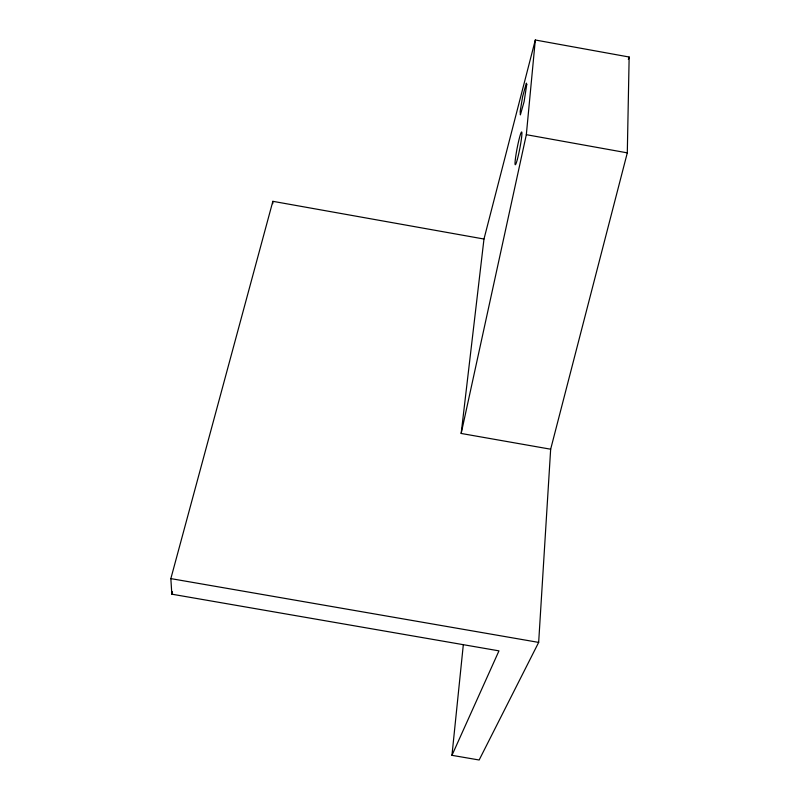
<?xml version="1.0" encoding="UTF-8"?>
<svg xmlns="http://www.w3.org/2000/svg" width="800" height="800" viewBox="0 0 800 800"><rect width="100%" height="100%" fill="white"/><g stroke="black" fill="none" stroke-linecap="round" stroke-linejoin="round"><path stroke-width="1.2" d="M550.66 449.21L627.3 152.86L629.15 57.02L535.31 40L483.98 239.03L461.17 433.46L550.66 449.21L538.66 642.4L479.15 760L451.96 755.33L463.29 645.01M272.74 203.69L272.86 201.32L483.98 239.03M461.17 433.46L526.33 134.68L535.31 40M451.96 755.33L498.97 650.86L171.83 594.18L172.47 591.77M171.83 594.18L170.85 578.61L272.86 201.32M628.35 59.38L629.15 57.02M170.85 578.61L538.66 642.4M526.33 134.68L627.3 152.86M526.76 84.39L524.11 101.64L520.38 114.88L520.18 111.27L522.64 96.52L526.36 83.15L526.76 84.39M517.42 159.12A16.71 1.34 -79 0 0 521.85 132.3A16.71 1.34 -79 0 0 516.13 153.81A16.71 1.34 -79 0 0 517.42 159.12"/></g></svg>
